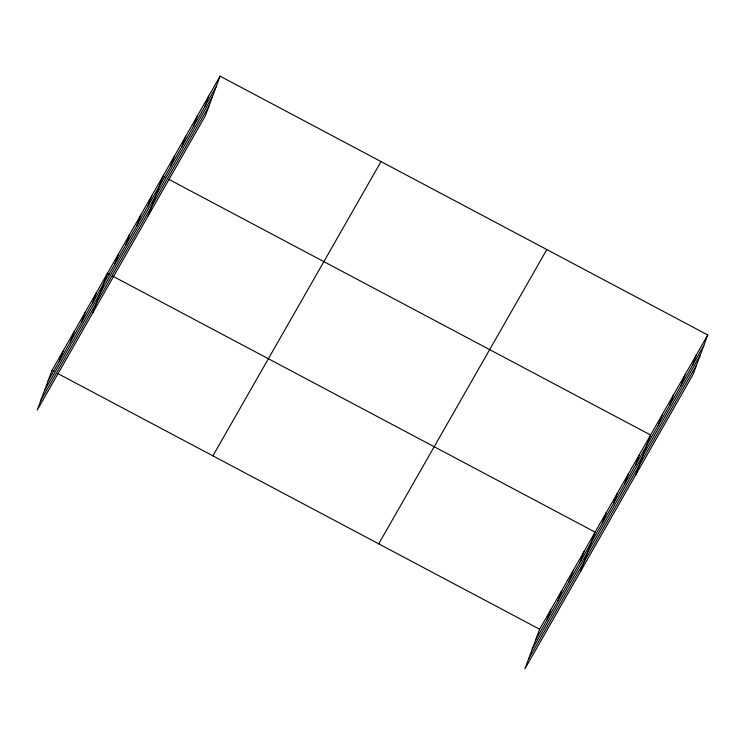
<?xml version="1.0" encoding="UTF-8"?>
<svg xmlns="http://www.w3.org/2000/svg" width="745" height="745" viewBox="0 0 745 745"><rect width="100%" height="100%" fill="white"/><g stroke="black" fill="none" stroke-linecap="round" stroke-linejoin="round"><path stroke-width="1.12" d="M220.082 76.167L51.973 370.451L37.25 410.039L205.359 115.764L220.082 76.167L707.75 334.961L693.027 374.549L524.918 668.833L539.641 629.236L707.75 334.961M59.19 361.446L63.064 351.025M70.291 342.029L74.165 331.599M81.382 322.604L85.256 312.183M92.473 303.187L96.356 292.757M92.725 312.928L107.448 273.331L109.45 274.393M114.665 264.335L118.548 253.915M125.765 244.919L129.639 234.489M136.857 225.493L140.74 215.072M147.957 206.067L151.831 195.646M148.199 215.817L162.922 176.22L164.924 177.282M170.484 166.638L174.358 156.217M181.91 146.625L185.794 136.205M193.346 126.613L197.22 116.192M204.773 106.61L208.656 96.18M546.858 620.24L550.732 609.82M557.949 600.824L561.832 590.394M569.05 581.398L572.924 570.977M580.141 561.972L584.024 551.551M580.392 571.722L595.115 532.126L112.448 275.985M602.332 523.13L606.207 512.709M613.433 503.713L617.307 493.283M624.524 484.287L628.398 473.857M635.615 464.861L639.499 454.441M635.867 474.612L650.59 435.015L168.919 179.405M658.142 425.432L662.026 415.002M669.578 405.42L673.452 394.999M681.014 385.407L684.888 374.986M692.44 365.395L696.314 354.974M48.099 380.872L216.208 86.597M44.514 390.501L212.632 96.217M40.826 400.41L208.945 106.135M212.902 455.847L381.012 161.572M378.711 543.841L546.821 249.566M535.767 639.666L703.876 345.391M532.181 649.286L700.291 355.011M528.494 659.204L696.603 364.929M51.973 370.451L53.975 371.504M57.97 373.627L539.641 629.236"/></g></svg>
